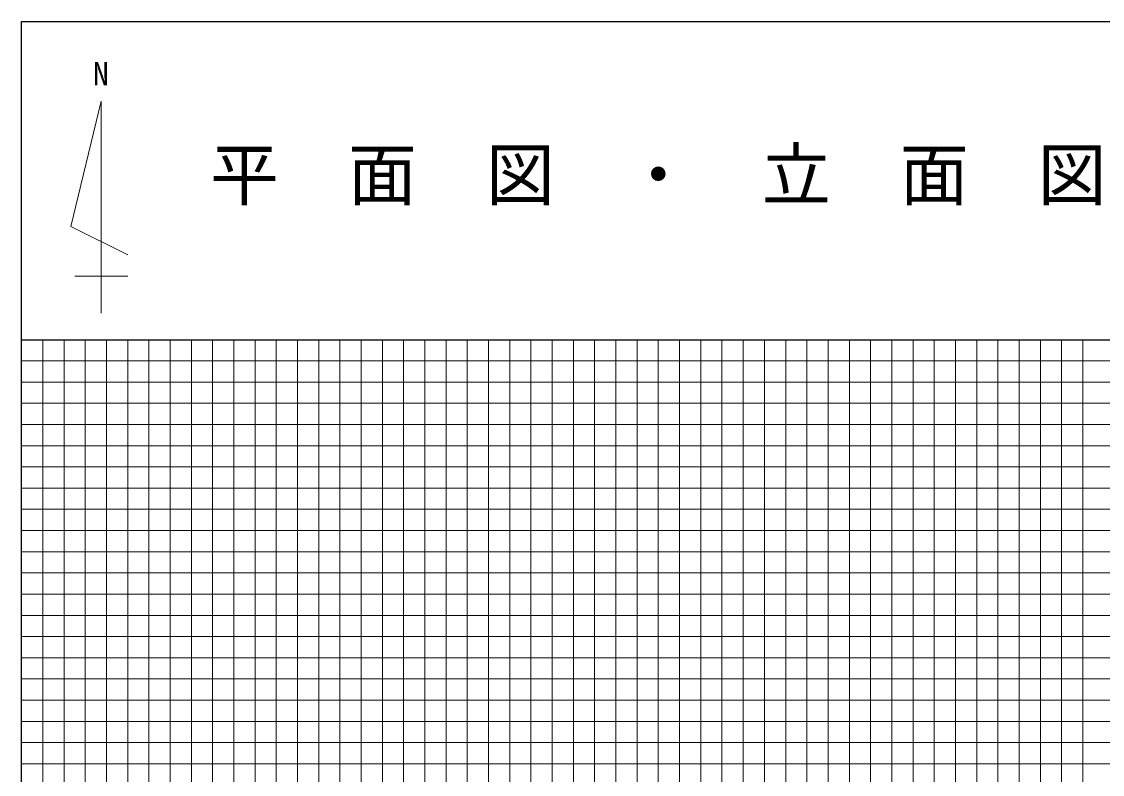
# Model space of a CAD drawing. Units: millimetres on the paper. Extents: x -190 to -6, y -140 to 130.
# Drawn here: x -190 to -88.2, y 59 to 130 of the extents above; entities that cross this region are included whole.
import ezdxf
from ezdxf.enums import TextEntityAlignment as Align

# ---------------------------------------------------------------- set-up
doc = ezdxf.new("R2010")
doc.units = ezdxf.units.MM
doc.layers.add('0-0', color=7, linetype='Continuous', lineweight=9)
doc.layers.add('0-1', color=4, linetype='Continuous', lineweight=9)
doc.styles.add('ＭＳ 明朝', font='')
doc.styles.get('ＭＳ 明朝').set_extended_font_data('MS Mincho')

msp = doc.modelspace()

# ---------------------------------------------------------------- linework, layer by layer
at = {"layer": '0-0'}
for p, q in [((-190, 130), (-190, -140)), ((-190, 130), (-6, 130)), ((-182.5, 122.5), (-185.35, 110.68)), ((-182.5, 102.5), (-182.5, 122.5)), ((-180, 108), (-185.35, 110.68)), ((-185, 106), (-180, 106))]:
    msp.add_line(p, q, dxfattribs=at)
at = {"layer": '0-0', "color": 2, "lineweight": 25}
for p, q in [((-190, -140), (-190, 130)), ((-190, 130), (-6, 130)), ((-190, 100), (-6, 100))]:
    msp.add_line(p, q, dxfattribs=at)
at = {"layer": '0-1'}
for p, q in [((-188, 90), (-188, 100)), ((-186, 100), (-186, 90)), ((-184, 90), (-184, 100)), ((-182, 100), (-182, 90)), ((-178, 100), (-178, 90)), ((-176, 90), (-176, 100)), ((-174, 100), (-174, 90)), ((-172, 90), (-172, 100)), ((-168, 100), (-168, 90)), ((-166, 90), (-166, 100)), ((-164, 100), (-164, 90)), ((-162, 90), (-162, 100)), ((-158, 90), (-158, 100)), ((-156, 100), (-156, 90)), ((-154, 90), (-154, 100)), ((-152, 100), (-152, 90)), ((-148, 100), (-148, 90)), ((-146, 90), (-146, 100)), ((-144, 100), (-144, 90)), ((-142, 90), (-142, 100)), ((-138, 100), (-138, 90)), ((-136, 90), (-136, 100)), ((-134, 100), (-134, 90)), ((-132, 90), (-132, 100)), ((-128, 90), (-128, 100)), ((-126, 100), (-126, 90)), ((-124, 90), (-124, 100)), ((-122, 100), (-122, 90)), ((-118, 100), (-118, 90)), ((-116, 90), (-116, 100)), ((-114, 100), (-114, 90)), ((-112, 90), (-112, 100)), ((-108, 100), (-108, 90)), ((-106, 90), (-106, 100)), ((-104, 100), (-104, 90)), ((-102, 90), (-102, 100)), ((-98, 90), (-98, 100)), ((-96, 100), (-96, 90)), ((-94, 90), (-94, 100)), ((-92, 100), (-92, 90)), ((-190, 98), (-180, 98)), ((-180, 98), (-6, 98)), ((-190, 96), (-180, 96)), ((-6, 96), (-180, 96)), ((-180, 94), (-190, 94)), ((-180, 94), (-6, 94)), ((-190, 92), (-180, 92)), ((-6, 92), (-180, 92)), ((-188, 90), (-188, 80)), ((-186, 90), (-186, 80)), ((-184, 90), (-184, 80)), ((-182, 90), (-182, 80)), ((-178, 90), (-178, 80)), ((-176, 80), (-176, 90)), ((-174, 90), (-174, 80)), ((-172, 80), (-172, 90)), ((-168, 90), (-168, 80)), ((-166, 80), (-166, 90)), ((-164, 90), (-164, 80)), ((-162, 80), (-162, 90)), ((-158, 90), (-158, 80)), ((-156, 80), (-156, 90)), ((-154, 90), (-154, 80)), ((-152, 80), (-152, 90)), ((-148, 90), (-148, 80)), ((-146, 80), (-146, 90)), ((-144, 90), (-144, 80)), ((-142, 80), (-142, 90)), ((-138, 90), (-138, 80)), ((-136, 80), (-136, 90)), ((-134, 90), (-134, 80)), ((-132, 80), (-132, 90)), ((-128, 90), (-128, 80)), ((-126, 80), (-126, 90)), ((-124, 90), (-124, 80)), ((-122, 80), (-122, 90)), ((-118, 90), (-118, 80)), ((-116, 80), (-116, 90)), ((-114, 90), (-114, 80)), ((-112, 80), (-112, 90)), ((-108, 90), (-108, 80)), ((-106, 80), (-106, 90)), ((-104, 90), (-104, 80)), ((-102, 80), (-102, 90)), ((-98, 90), (-98, 80)), ((-96, 80), (-96, 90)), ((-94, 90), (-94, 80)), ((-92, 80), (-92, 90)), ((-190, 88), (-180, 88)), ((-180, 88), (-170, 88)), ((-170, 88), (-160, 88)), ((-160, 88), (-150, 88)), ((-150, 88), (-140, 88)), ((-140, 88), (-130, 88)), ((-130, 88), (-120, 88)), ((-120, 88), (-110, 88)), ((-110, 88), (-100, 88)), ((-100, 88), (-90, 88)), ((-90, 88), (-80, 88)), ((-180, 86), (-190, 86)), ((-180, 86), (-170, 86)), ((-170, 86), (-160, 86)), ((-160, 86), (-150, 86)), ((-150, 86), (-140, 86)), ((-140, 86), (-130, 86)), ((-130, 86), (-120, 86)), ((-120, 86), (-110, 86)), ((-110, 86), (-100, 86)), ((-100, 86), (-90, 86)), ((-90, 86), (-80, 86)), ((-190, 84), (-180, 84)), ((-180, 84), (-170, 84)), ((-170, 84), (-160, 84)), ((-160, 84), (-150, 84)), ((-150, 84), (-140, 84)), ((-140, 84), (-130, 84)), ((-130, 84), (-120, 84)), ((-120, 84), (-110, 84)), ((-110, 84), (-100, 84)), ((-100, 84), (-90, 84)), ((-90, 84), (-80, 84)), ((-180, 82), (-190, 82)), ((-180, 82), (-170, 82)), ((-170, 82), (-160, 82)), ((-160, 82), (-150, 82)), ((-150, 82), (-140, 82)), ((-140, 82), (-130, 82)), ((-130, 82), (-120, 82)), ((-120, 82), (-110, 82)), ((-110, 82), (-100, 82)), ((-100, 82), (-90, 82)), ((-90, 82), (-80, 82)), ((-188, 80), (-188, 70)), ((-186, 80), (-186, 70)), ((-184, 80), (-184, 70)), ((-182, 80), (-182, 70)), ((-178, 80), (-178, 70)), ((-176, 70), (-176, 80)), ((-174, 80), (-174, 70)), ((-172, 70), (-172, 80)), ((-168, 80), (-168, 70)), ((-166, 70), (-166, 80)), ((-164, 80), (-164, 70)), ((-162, 70), (-162, 80)), ((-158, 80), (-158, 70)), ((-156, 70), (-156, 80)), ((-154, 80), (-154, 70)), ((-152, 70), (-152, 80)), ((-148, 80), (-148, 70)), ((-146, 70), (-146, 80)), ((-144, 80), (-144, 70)), ((-142, 70), (-142, 80)), ((-138, 80), (-138, 70)), ((-136, 70), (-136, 80)), ((-134, 80), (-134, 70)), ((-132, 70), (-132, 80)), ((-128, 80), (-128, 70)), ((-126, 70), (-126, 80)), ((-124, 80), (-124, 70)), ((-122, 70), (-122, 80)), ((-118, 80), (-118, 70)), ((-116, 70), (-116, 80)), ((-114, 80), (-114, 70)), ((-112, 70), (-112, 80)), ((-108, 80), (-108, 70)), ((-106, 70), (-106, 80)), ((-104, 80), (-104, 70)), ((-102, 70), (-102, 80)), ((-98, 80), (-98, 70)), ((-96, 70), (-96, 80)), ((-94, 80), (-94, 70)), ((-92, 70), (-92, 80)), ((-190, 78), (-180, 78)), ((-180, 78), (-170, 78)), ((-170, 78), (-160, 78)), ((-160, 78), (-150, 78)), ((-150, 78), (-140, 78)), ((-140, 78), (-130, 78)), ((-130, 78), (-120, 78)), ((-120, 78), (-110, 78)), ((-110, 78), (-100, 78)), ((-100, 78), (-90, 78)), ((-90, 78), (-80, 78)), ((-180, 76), (-190, 76)), ((-180, 76), (-170, 76)), ((-170, 76), (-160, 76)), ((-160, 76), (-150, 76)), ((-150, 76), (-140, 76)), ((-140, 76), (-130, 76)), ((-130, 76), (-120, 76)), ((-120, 76), (-110, 76)), ((-110, 76), (-100, 76)), ((-100, 76), (-90, 76)), ((-90, 76), (-80, 76)), ((-190, 74), (-180, 74)), ((-180, 74), (-170, 74)), ((-170, 74), (-160, 74)), ((-160, 74), (-150, 74)), ((-150, 74), (-140, 74)), ((-140, 74), (-130, 74)), ((-130, 74), (-120, 74)), ((-120, 74), (-110, 74)), ((-110, 74), (-100, 74)), ((-100, 74), (-90, 74)), ((-90, 74), (-80, 74)), ((-180, 72), (-190, 72)), ((-180, 72), (-170, 72)), ((-170, 72), (-160, 72)), ((-160, 72), (-150, 72)), ((-150, 72), (-140, 72)), ((-140, 72), (-130, 72)), ((-130, 72), (-120, 72)), ((-120, 72), (-110, 72)), ((-110, 72), (-100, 72)), ((-100, 72), (-90, 72)), ((-90, 72), (-80, 72)), ((-188, 70), (-188, 60)), ((-186, 70), (-186, 60)), ((-184, 70), (-184, 60)), ((-182, 70), (-182, 60)), ((-178, 70), (-178, 60)), ((-176, 60), (-176, 70)), ((-174, 70), (-174, 60)), ((-172, 60), (-172, 70)), ((-168, 70), (-168, 60)), ((-166, 60), (-166, 70)), ((-164, 70), (-164, 60)), ((-162, 60), (-162, 70)), ((-158, 70), (-158, 60)), ((-156, 60), (-156, 70)), ((-154, 70), (-154, 60)), ((-152, 60), (-152, 70)), ((-148, 70), (-148, 60)), ((-146, 60), (-146, 70)), ((-144, 70), (-144, 60)), ((-142, 60), (-142, 70)), ((-138, 70), (-138, 60)), ((-136, 60), (-136, 70)), ((-134, 70), (-134, 60)), ((-132, 60), (-132, 70)), ((-128, 70), (-128, 60)), ((-126, 60), (-126, 70)), ((-124, 70), (-124, 60)), ((-122, 60), (-122, 70)), ((-118, 70), (-118, 60)), ((-116, 60), (-116, 70)), ((-114, 70), (-114, 60)), ((-112, 60), (-112, 70)), ((-108, 70), (-108, 60)), ((-106, 60), (-106, 70)), ((-104, 70), (-104, 60)), ((-102, 60), (-102, 70)), ((-98, 70), (-98, 60)), ((-96, 60), (-96, 70)), ((-94, 70), (-94, 60)), ((-92, 60), (-92, 70)), ((-190, 68), (-180, 68)), ((-180, 68), (-170, 68)), ((-170, 68), (-160, 68)), ((-160, 68), (-150, 68)), ((-150, 68), (-140, 68)), ((-140, 68), (-130, 68)), ((-130, 68), (-120, 68)), ((-120, 68), (-110, 68)), ((-110, 68), (-100, 68)), ((-100, 68), (-90, 68)), ((-90, 68), (-80, 68)), ((-180, 66), (-190, 66)), ((-180, 66), (-170, 66)), ((-170, 66), (-160, 66)), ((-160, 66), (-150, 66)), ((-150, 66), (-140, 66)), ((-140, 66), (-130, 66)), ((-130, 66), (-120, 66)), ((-120, 66), (-110, 66)), ((-110, 66), (-100, 66)), ((-100, 66), (-90, 66)), ((-90, 66), (-80, 66)), ((-190, 64), (-180, 64)), ((-180, 64), (-170, 64)), ((-170, 64), (-160, 64)), ((-160, 64), (-150, 64)), ((-150, 64), (-140, 64)), ((-140, 64), (-130, 64)), ((-130, 64), (-120, 64)), ((-120, 64), (-110, 64)), ((-110, 64), (-100, 64)), ((-100, 64), (-90, 64)), ((-90, 64), (-80, 64)), ((-180, 62), (-190, 62)), ((-180, 62), (-170, 62)), ((-170, 62), (-160, 62)), ((-160, 62), (-150, 62)), ((-150, 62), (-140, 62)), ((-140, 62), (-130, 62)), ((-130, 62), (-120, 62)), ((-120, 62), (-110, 62)), ((-110, 62), (-100, 62)), ((-100, 62), (-90, 62)), ((-90, 62), (-80, 62)), ((-188, 60), (-188, 50)), ((-186, 60), (-186, 50)), ((-184, 60), (-184, 50)), ((-182, 60), (-182, 50)), ((-178, 60), (-178, 50)), ((-176, 50), (-176, 60)), ((-174, 60), (-174, 50)), ((-172, 50), (-172, 60)), ((-168, 60), (-168, 50)), ((-166, 50), (-166, 60)), ((-164, 60), (-164, 50)), ((-162, 50), (-162, 60)), ((-158, 60), (-158, 50)), ((-156, 50), (-156, 60)), ((-154, 60), (-154, 50)), ((-152, 50), (-152, 60)), ((-148, 60), (-148, 50)), ((-146, 50), (-146, 60)), ((-144, 60), (-144, 50)), ((-142, 50), (-142, 60)), ((-138, 60), (-138, 50)), ((-136, 50), (-136, 60)), ((-134, 60), (-134, 50)), ((-132, 50), (-132, 60)), ((-128, 60), (-128, 50)), ((-126, 50), (-126, 60)), ((-124, 60), (-124, 50)), ((-122, 50), (-122, 60)), ((-118, 60), (-118, 50)), ((-116, 50), (-116, 60)), ((-114, 60), (-114, 50)), ((-112, 50), (-112, 60)), ((-108, 60), (-108, 50)), ((-106, 50), (-106, 60)), ((-104, 60), (-104, 50)), ((-102, 50), (-102, 60)), ((-98, 60), (-98, 50)), ((-96, 50), (-96, 60)), ((-94, 60), (-94, 50)), ((-92, 50), (-92, 60))]:
    msp.add_line(p, q, dxfattribs=at)
at = {"layer": '0-1', "color": 6, "lineweight": 18}
for p, q in [((-180, 100), (-180, 90)), ((-170, 90), (-170, 100)), ((-160, 90), (-160, 100)), ((-150, 90), (-150, 100)), ((-140, 90), (-140, 100)), ((-130, 90), (-130, 100)), ((-120, 90), (-120, 100)), ((-110, 90), (-110, 100)), ((-100, 90), (-100, 100)), ((-90, 100), (-90, 90)), ((-180, 90), (-180, 80)), ((-170, 90), (-160, 90)), ((-160, 90), (-160, 80)), ((-130, 90), (-120, 90)), ((-120, 90), (-120, 80)), ((-90, 90), (-80, 90)), ((-180, 80), (-190, 80)), ((-180, 80), (-180, 70)), ((-170, 80), (-170, 70)), ((-150, 80), (-150, 70)), ((-130, 80), (-130, 70)), ((-110, 80), (-110, 70)), ((-90, 80), (-90, 70)), ((-180, 70), (-190, 70)), ((-170, 70), (-180, 70)), ((-180, 70), (-180, 60)), ((-150, 70), (-160, 70)), ((-130, 70), (-140, 70)), ((-110, 70), (-120, 70)), ((-90, 70), (-100, 70)), ((-180, 60), (-190, 60)), ((-180, 60), (-180, 50)), ((-160, 60), (-160, 50)), ((-140, 60), (-140, 50)), ((-120, 60), (-120, 50)), ((-100, 60), (-100, 50))]:
    msp.add_line(p, q, dxfattribs=at)
for points in [[(-190, 90), (-180, 90), (-170, 90), (-170, 80), (-180, 80)], [(-160, 90), (-150, 90), (-150, 80), (-160, 80)], [(-150, 90), (-140, 90), (-140, 80)], [(-140, 90), (-130, 90), (-130, 80), (-140, 80)], [(-120, 90), (-110, 90), (-110, 80), (-120, 80)], [(-110, 90), (-100, 90), (-100, 80)], [(-100, 90), (-90, 90), (-90, 80), (-100, 80)], [(-170, 80), (-160, 80), (-160, 70), (-170, 70)], [(-150, 80), (-140, 80), (-140, 70), (-150, 70)], [(-130, 80), (-120, 80), (-120, 70), (-130, 70)], [(-110, 80), (-100, 80), (-100, 70), (-110, 70)], [(-90, 80), (-80, 80), (-80, 70), (-90, 70)], [(-170, 70), (-170, 60), (-180, 60)], [(-160, 70), (-160, 60), (-170, 60)], [(-150, 70), (-150, 60), (-160, 60)], [(-140, 70), (-140, 60), (-150, 60)], [(-130, 70), (-130, 60), (-140, 60)], [(-120, 70), (-120, 60), (-130, 60)], [(-110, 70), (-110, 60), (-120, 60)], [(-100, 70), (-100, 60), (-110, 60)], [(-90, 70), (-90, 60), (-100, 60)], [(-80, 70), (-80, 60), (-90, 60)], [(-170, 60), (-170, 50), (-180, 50)], [(-150, 60), (-150, 50), (-160, 50)], [(-130, 60), (-130, 50), (-140, 50)], [(-110, 60), (-110, 50), (-120, 50)], [(-90, 60), (-90, 50), (-100, 50)]]:
    msp.add_lwpolyline(points, dxfattribs=at)

# ---------------------------------------------------------------- texts
at = {"layer": '0-0', "style": 'ＭＳ 明朝'}
for s, height, p in [('N', 2.2, (-183.28, 123.34)), ('平\u3000面\u3000図\u3000・\u3000立\u3000面\u3000図', 4.765, (-172.25, 111.75))]:
    msp.add_text(s, height=height, dxfattribs=at).set_placement(p, align=Align.BOTTOM_LEFT)

doc.saveas('drawing.dxf')
